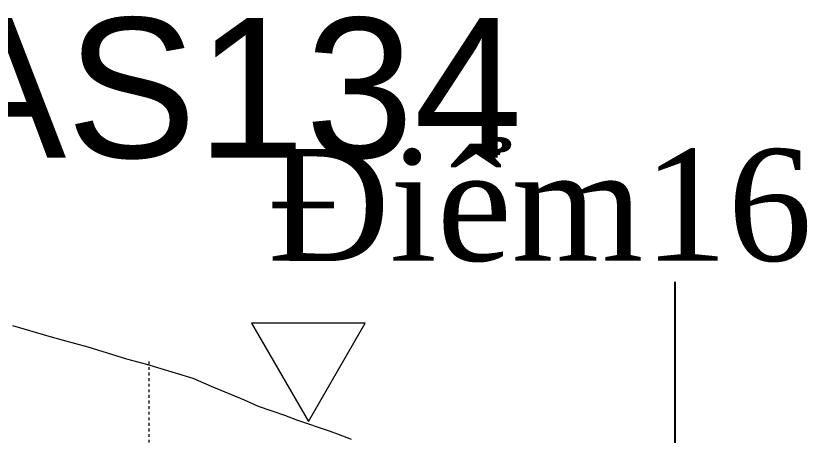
# Model space of a CAD drawing. Header units: inches. Extents: x 444671 to 463716, y 1783086 to 1794968.
# Drawn here: x 458194.8 to 458223.1, y 1789137.32 to 1789152.32 of the extents above; entities that cross this region are included whole.
import ezdxf

# ---------------------------------------------------------------- set-up
doc = ezdxf.new("R2010")
doc.units = ezdxf.units.IN
doc.header["$MEASUREMENT"] = 0
doc.linetypes.add('ACAD_ISO04W100', pattern=[30, 24, -3, 0, -3])
doc.linetypes.add('CENTER', pattern=[2, 1.25, -0.25, 0.25, -0.25])
for name, color, linetype in [('CONGTRINH', 2, 'Continuous'), ('khoanmoi', 3, 'Continuous'), ('PEGC', 3, 'Continuous'), ('Tam', 1, 'CENTER')]:
    doc.layers.add(name, color=color, linetype=linetype)
doc.layers.add('DVL', color=7, linetype='Continuous', lineweight=18)
doc.styles.add('vn', font='')
doc.styles.add('VNTHUONG', font='')
doc.styles.get('vn').set_extended_font_data('.VnArial')
doc.styles.get('VNTHUONG').set_extended_font_data('.VnTime')

# ---------------------------------------------------------------- blocks, each defined once
blk = doc.blocks.new('A$C7D350064')
at = {"layer": 'CONGTRINH', "color": 0, "linetype": 'ACAD_ISO04W100', "lineweight": 25}
blk.add_line((0, 104.453), (0, 47.296), dxfattribs=at)
at = {"layer": 'DVL'}
blk.add_lwpolyline([(-11.062, 102.971), (-15.128, 102.971), (-13.095, 99.45)], close=True, dxfattribs=at)
at = {"layer": 'khoanmoi', "linetype": 'ByBlock', "lineweight": 13, "ltscale": 0.03}
blk.add_lwpolyline([(-18.806, 101.601), (-18.806, 71.601)], dxfattribs=at)
at = {"layer": 'PEGC', "lineweight": 13}
blk.add_lwpolyline([(-23.677, 102.892), (-22.373, 102.5), (-21.872, 102.357), (-20.981, 102.12), (-19.602, 101.7), (-18.892, 101.5), (-17.86, 101.193), (-17.234, 101), (-16.574, 100.717), (-15.39, 100.233), (-14.892, 100), (-13.948, 99.675), (-13.482, 99.5), (-12.36, 99.115), (-12.03, 99), (-11.571, 98.826)], dxfattribs=at)
at = {"layer": 'DVL', "insert": (-14.546, 109.2), "char_height": 4, "width": 25, "attachment_point": 1, "style": 'VNTHUONG'}
blk.add_mtext('§iÓm16', dxfattribs=at)
at = {"layer": 'khoanmoi', "lineweight": 13, "style": 'vn'}
blk.add_text('AS134', height=5, dxfattribs=at).set_placement((-26.413, 108.888))

msp = doc.modelspace()

# ---------------------------------------------------------------- block references
at = {"layer": 'Tam'}
msp.add_blockref('A$C7D350064', (458218.363, 1789038.3548), dxfattribs=at)

doc.saveas('drawing.dxf')
